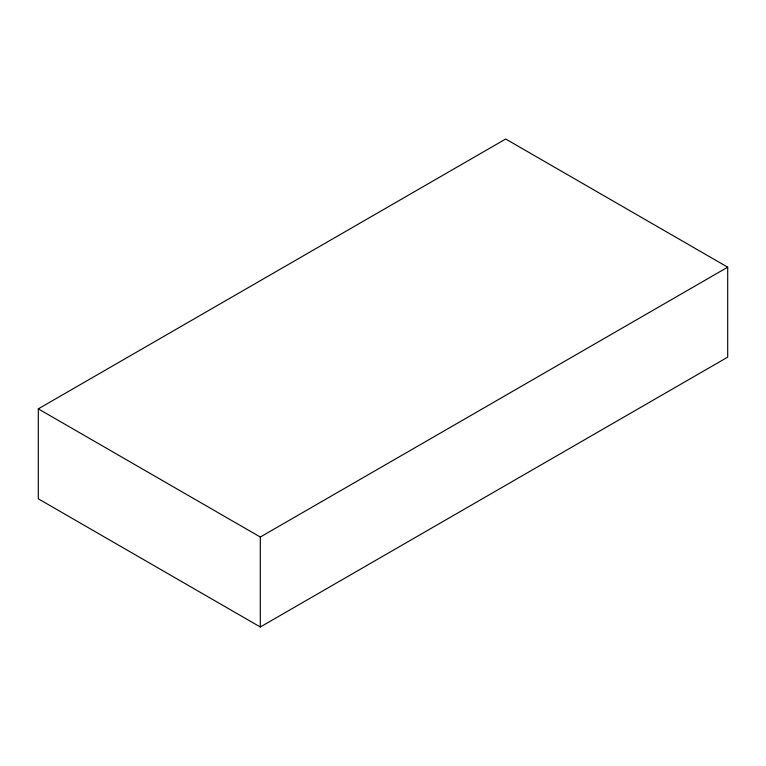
<?xml version="1.0" encoding="UTF-8"?>
<svg xmlns="http://www.w3.org/2000/svg" width="766" height="766" viewBox="0 0 766 766"><rect width="100%" height="100%" fill="white"/><g stroke="black" fill="none" stroke-linecap="round" stroke-linejoin="round"><path stroke-width="1.15" d="M38.3 408.862L505.694 139.01L727.7 267.19L727.7 357.138L260.306 626.99L38.3 498.81L38.3 408.862L260.306 537.033L727.7 267.19M260.306 537.033L260.306 626.99"/></g></svg>
